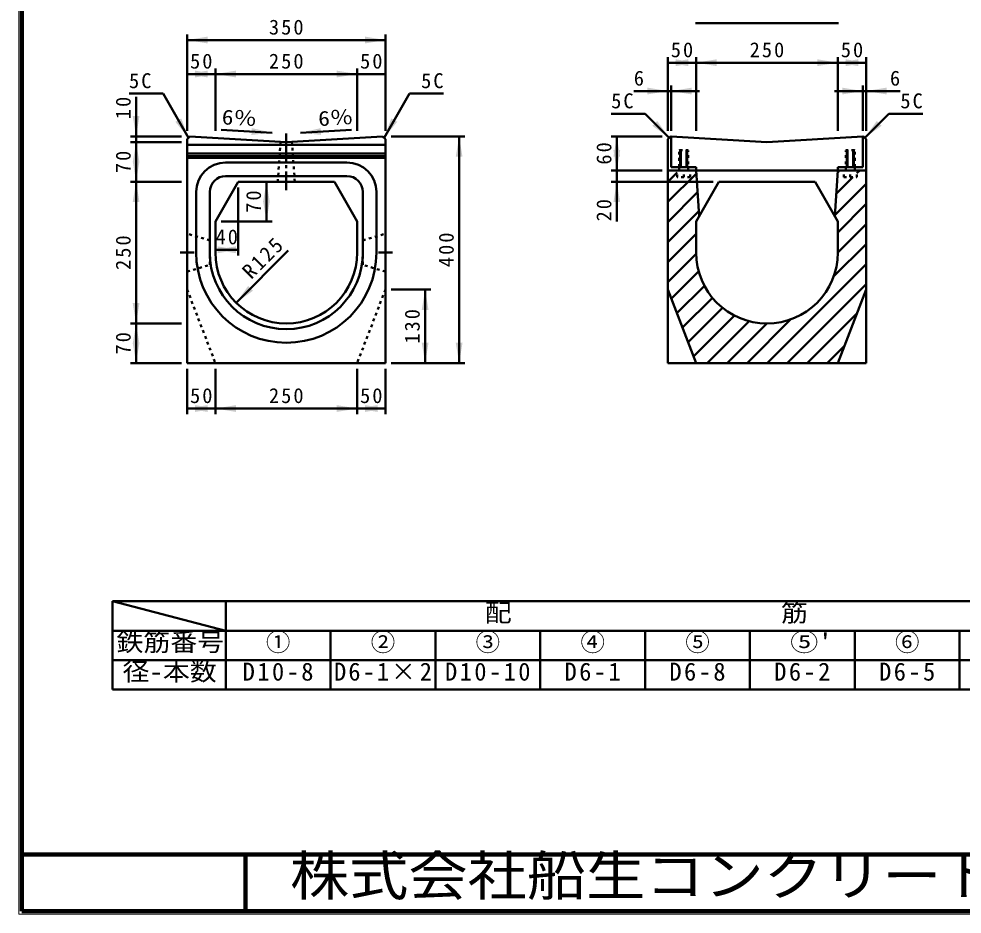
# Model space of a CAD drawing. Units: millimetres, scale not verified. Extents: x 100 to 4105, y 100 to 2870.
# Drawn here: x 100 to 1764, y 100 to 1679 of the extents above; entities that cross this region are included whole.
import ezdxf
from ezdxf.enums import TextEntityAlignment as Align

# ---------------------------------------------------------------- set-up
doc = ezdxf.new("R2010")
doc.units = ezdxf.units.MM
doc.header["$LTSCALE"] = 5
for name, pattern in [('USER1', [2.2, 1, -1.2]), ('USER2', [13.4, 10, -1.2, 1, -1.2]), ('USER3', [6.847826, 4.565218, -2.282608])]:
    doc.linetypes.add(name, pattern=pattern)
doc.layers.add('V-nasSTD', color=7, linetype='Continuous', lineweight=50)
doc.styles.add('ＭＳ ゴシック', font='')
doc.styles.get('ＭＳ ゴシック').set_extended_font_data('MS Gothic')

msp = doc.modelspace()

# ---------------------------------------------------------------- hatches: boundary and pattern name
at = {"layer": 'V-nasSTD'}
for points in [[(432.861, 1647.89), (396.861, 1641.89), (432.861, 1635.89)], [(710.861, 1635.89), (746.861, 1641.89), (710.861, 1647.89)], [(1281.057, 1595.89), (1245.057, 1601.89), (1281.057, 1607.89)], [(1259.057, 1607.89), (1295.057, 1601.89), (1259.057, 1595.89)], [(1331.057, 1595.89), (1295.057, 1601.89), (1331.057, 1607.89)], [(1509.057, 1607.89), (1545.057, 1601.89), (1509.057, 1595.89)], [(1581.057, 1595.89), (1545.057, 1601.89), (1581.057, 1607.89)], [(1559.057, 1607.89), (1595.057, 1601.89), (1559.057, 1595.89)], [(432.861, 1587.89), (396.861, 1581.89), (432.861, 1575.89)], [(410.861, 1575.89), (446.861, 1581.89), (410.861, 1587.89)], [(482.861, 1587.89), (446.861, 1581.89), (482.861, 1575.89)], [(660.861, 1575.89), (696.861, 1581.89), (660.861, 1587.89)], [(1209.057, 1545.89), (1245.057, 1551.89), (1209.057, 1557.89)], [(1287.057, 1545.89), (1251.057, 1551.89), (1287.057, 1557.89)], [(1553.057, 1557.89), (1589.057, 1551.89), (1553.057, 1545.89)], [(1631.057, 1545.89), (1595.057, 1551.89), (1631.057, 1557.89)], [(312.861, 1507.89), (306.861, 1471.89), (300.861, 1507.89)], [(386.557, 1503.567), (399.361, 1469.39), (376.165, 1497.567)], [(757.165, 1503.567), (744.361, 1469.39), (767.557, 1497.567)], [(1226.344, 1499.089), (1247.557, 1469.39), (1217.859, 1490.603)], [(1613.771, 1499.089), (1592.557, 1469.39), (1622.256, 1490.603)], [(511.103, 1486.501), (546.688, 1478.397), (510.398, 1474.521)], [(632.619, 1486.501), (597.033, 1478.397), (633.324, 1474.521)], [(882.861, 1435.89), (876.861, 1471.89), (870.861, 1435.89)], [(1149.057, 1435.89), (1155.057, 1471.89), (1161.057, 1435.89)], [(312.861, 1425.89), (306.861, 1461.89), (300.861, 1425.89)], [(1161.057, 1447.89), (1155.057, 1411.89), (1149.057, 1447.89)], [(300.861, 1427.89), (306.861, 1391.89), (312.861, 1427.89)], [(312.861, 1355.89), (306.861, 1391.89), (300.861, 1355.89)], [(542.861, 1355.89), (536.861, 1391.89), (530.861, 1355.89)], [(1149.057, 1355.89), (1155.057, 1391.89), (1161.057, 1355.89)], [(530.861, 1357.89), (536.861, 1321.89), (542.861, 1357.89)], [(482.861, 1277.89), (446.861, 1271.89), (482.861, 1265.89)], [(450.861, 1265.89), (486.861, 1271.89), (450.861, 1277.89)], [(504.686, 1208.2), (483.472, 1178.502), (513.171, 1199.715)], [(822.861, 1165.89), (816.861, 1201.89), (810.861, 1165.89)], [(300.861, 1177.89), (306.861, 1141.89), (312.861, 1177.89)], [(312.861, 1105.89), (306.861, 1141.89), (300.861, 1105.89)], [(300.861, 1107.89), (306.861, 1071.89), (312.861, 1107.89)], [(810.861, 1107.89), (816.861, 1071.89), (822.861, 1107.89)], [(870.861, 1107.89), (876.861, 1071.89), (882.861, 1107.89)], [(432.861, 997.89), (396.861, 991.89), (432.861, 985.89)], [(410.861, 985.89), (446.861, 991.89), (410.861, 997.89)], [(482.861, 997.89), (446.861, 991.89), (482.861, 985.89)], [(660.861, 985.89), (696.861, 991.89), (660.861, 997.89)], [(732.861, 997.89), (696.861, 991.89), (732.861, 985.89)], [(710.861, 985.89), (746.861, 991.89), (710.861, 997.89)]]:
    msp.add_hatch(color=256, dxfattribs=at).paths.add_polyline_path(points)

# ---------------------------------------------------------------- linework, layer by layer
at = {"layer": 'V-nasSTD', "lineweight": 100}
for p, q in [((105, 2865), (105, 105)), ((105, 205), (4100, 205)), ((500, 205), (500, 105)), ((105, 105), (4100, 105))]:
    msp.add_line(p, q, dxfattribs=at)
at = {"layer": 'V-nasSTD'}
for p, q in [((1293.654, 1671.89), (1546.461, 1671.89)), ((396.861, 1481.89), (396.861, 1651.89)), ((746.861, 1481.89), (746.861, 1651.89)), ((396.861, 1641.89), (746.861, 1641.89)), ((1245.057, 1481.89), (1245.057, 1611.89)), ((1295.057, 1601.89), (1245.057, 1601.89)), ((1295.057, 1481.89), (1295.057, 1611.89)), ((1545.057, 1601.89), (1295.057, 1601.89)), ((1545.057, 1481.89), (1545.057, 1611.89)), ((1595.057, 1601.89), (1545.057, 1601.89)), ((1595.057, 1481.89), (1595.057, 1611.89)), ((396.861, 1581.89), (446.861, 1581.89)), ((446.861, 1481.89), (446.861, 1591.89)), ((446.861, 1581.89), (696.861, 1581.89)), ((696.861, 1481.89), (696.861, 1591.89)), ((696.861, 1581.89), (746.861, 1581.89)), ((1185.057, 1551.89), (1245.057, 1551.89)), ((1245.057, 1551.89), (1251.057, 1551.89)), ((1251.057, 1481.89), (1251.057, 1561.89)), ((1301.057, 1551.89), (1251.057, 1551.89)), ((1539.057, 1551.89), (1589.057, 1551.89)), ((1589.057, 1481.89), (1589.057, 1561.89)), ((1589.057, 1551.89), (1595.057, 1551.89)), ((1655.057, 1551.89), (1595.057, 1551.89)), ((354.361, 1547.332), (294.361, 1547.332)), ((306.861, 1541.89), (306.861, 1471.89)), ((354.361, 1547.332), (399.361, 1469.39)), ((789.361, 1547.332), (744.361, 1469.39)), ((789.361, 1547.332), (849.361, 1547.332)), ((1205.131, 1511.817), (1145.131, 1511.817)), ((1205.131, 1511.817), (1247.557, 1469.39)), ((1634.984, 1511.817), (1592.557, 1469.39)), ((1634.984, 1511.817), (1694.984, 1511.817)), ((546.688, 1478.397), (456.844, 1483.682)), ((597.033, 1478.397), (686.878, 1483.682)), ((386.861, 1471.89), (296.861, 1471.89)), ((306.861, 1461.89), (306.861, 1471.89)), ((401.861, 1471.89), (396.861, 1466.89)), ((396.861, 1466.89), (396.861, 1071.89)), ((401.861, 1471.89), (571.861, 1461.89)), ((571.861, 1461.89), (741.861, 1471.89)), ((741.861, 1471.89), (746.861, 1466.89)), ((746.861, 1071.89), (746.861, 1466.89)), ((756.861, 1471.89), (886.861, 1471.89)), ((876.861, 1071.89), (876.861, 1471.89)), ((1235.057, 1471.89), (1145.057, 1471.89)), ((1155.057, 1411.89), (1155.057, 1471.89)), ((1250.057, 1471.89), (1245.057, 1466.89)), ((1245.057, 1466.89), (1245.057, 1411.89)), ((1251.057, 1471.89), (1250.057, 1471.89)), ((1251.057, 1417.89), (1251.057, 1471.89)), ((1251.057, 1471.89), (1420.057, 1461.89)), ((1589.057, 1471.89), (1420.057, 1461.89)), ((1589.057, 1417.89), (1589.057, 1471.89)), ((1589.057, 1471.89), (1590.057, 1471.89)), ((1590.057, 1471.89), (1595.057, 1466.89)), ((1595.057, 1071.89), (1595.057, 1466.89)), ((1595.057, 1466.89), (1595.057, 1411.89)), ((386.861, 1461.89), (296.861, 1461.89)), ((386.861, 1461.89), (296.861, 1461.89)), ((306.861, 1391.89), (306.861, 1461.89)), ((396.861, 1456.89), (746.861, 1456.89)), ((396.861, 1441.89), (746.861, 1441.89)), ((396.861, 1436.89), (746.861, 1436.89)), ((396.861, 1433.89), (746.861, 1433.89)), ((678.861, 1425.89), (464.861, 1425.89)), ((1251.057, 1417.89), (1295.057, 1417.89)), ((1295.057, 1417.89), (1295.057, 1411.89)), ((1545.057, 1417.89), (1545.057, 1411.89)), ((1589.057, 1417.89), (1545.057, 1417.89)), ((678.861, 1401.89), (464.861, 1401.89)), ((1235.057, 1411.89), (1145.057, 1411.89)), ((1155.057, 1391.89), (1155.057, 1411.89)), ((1245.057, 1411.89), (1245.057, 1071.89)), ((1245.057, 1411.89), (1295.057, 1411.89)), ((1245.057, 1391.561), (1261.557, 1408.061)), ((1245.057, 1356.206), (1295.405, 1406.553)), ((1295.057, 1411.89), (1300.316, 1331.094)), ((1295.057, 1411.89), (1545.057, 1411.89)), ((1545.057, 1411.89), (1539.798, 1331.094)), ((1542.375, 1370.681), (1571.584, 1399.89)), ((1544.837, 1408.498), (1548.229, 1411.89)), ((1595.057, 1411.89), (1545.057, 1411.89)), ((1583.584, 1411.89), (1578.557, 1406.863)), ((386.861, 1391.89), (296.861, 1391.89)), ((306.861, 1141.89), (306.861, 1391.89)), ((486.861, 1391.89), (446.861, 1321.89)), ((656.861, 1391.89), (486.861, 1391.89)), ((486.861, 1381.89), (486.861, 1261.89)), ((536.861, 1321.89), (536.861, 1391.89)), ((656.861, 1391.89), (696.861, 1321.89)), ((1325.057, 1391.89), (1145.057, 1391.89)), ((1155.057, 1321.89), (1155.057, 1391.89)), ((1335.057, 1391.89), (1295.057, 1321.89)), ((1505.057, 1391.89), (1335.057, 1391.89)), ((1505.057, 1391.89), (1545.057, 1321.89)), ((1539.914, 1332.864), (1595.057, 1388.008)), ((412.861, 1266.89), (412.861, 1373.89)), ((436.861, 1266.89), (436.861, 1373.89)), ((706.861, 1266.89), (706.861, 1373.89)), ((730.861, 1266.89), (730.861, 1373.89)), ((1245.057, 1320.851), (1297.565, 1373.359)), ((1545.057, 1302.653), (1595.057, 1352.653)), ((1245.057, 1285.495), (1299.726, 1340.164)), ((446.861, 1321.89), (446.861, 1266.89)), ((456.861, 1321.89), (546.861, 1321.89)), ((696.861, 1321.89), (696.861, 1266.89)), ((1295.057, 1321.89), (1295.057, 1266.89)), ((1545.057, 1321.89), (1545.057, 1266.89)), ((1545.057, 1267.297), (1595.057, 1317.297)), ((1245.057, 1250.14), (1295.057, 1300.14)), ((1537.67, 1224.554), (1595.057, 1281.942)), ((446.861, 1271.89), (486.861, 1271.89)), ((483.472, 1178.502), (575.396, 1270.426)), ((1245.057, 1214.785), (1295.075, 1264.802)), ((1251.297, 1185.668), (1299.498, 1233.87)), ((1420.361, 1071.89), (1595.057, 1246.587)), ((756.861, 1201.89), (826.861, 1201.89)), ((816.861, 1071.89), (816.861, 1201.89)), ((1245.057, 1201.89), (1295.057, 1071.89)), ((1261.117, 1160.134), (1309.516, 1208.533)), ((1455.716, 1071.89), (1595.057, 1211.231)), ((1595.057, 1201.89), (1545.057, 1071.89)), ((1270.938, 1134.6), (1323.656, 1187.318)), ((1280.759, 1109.065), (1341.419, 1169.725)), ((1290.58, 1083.531), (1362.816, 1155.767)), ((1385.006, 1071.89), (1462.393, 1149.278)), ((1491.072, 1071.89), (1578.799, 1159.617)), ((386.861, 1141.89), (296.861, 1141.89)), ((306.861, 1071.89), (306.861, 1141.89)), ((1314.295, 1071.89), (1388.376, 1145.972)), ((1349.65, 1071.89), (1419.651, 1141.891)), ((1526.427, 1071.89), (1556.701, 1102.165)), ((386.861, 1071.89), (296.861, 1071.89)), ((396.861, 1071.89), (746.861, 1071.89)), ((756.861, 1071.89), (886.861, 1071.89)), ((1245.057, 1071.89), (1595.057, 1071.89)), ((396.861, 1061.89), (396.861, 981.89)), ((446.861, 1061.89), (446.861, 981.89)), ((696.861, 1061.89), (696.861, 981.89)), ((746.861, 1061.89), (746.861, 981.89)), ((396.861, 991.89), (446.861, 991.89)), ((446.861, 991.89), (696.861, 991.89)), ((696.861, 991.89), (746.861, 991.89)), ((265, 652), (265, 600)), ((465, 652), (265, 652)), ((265, 652), (465, 600)), ((465, 600), (465, 652)), ((650, 652), (465, 652)), ((835, 652), (650, 652)), ((1020, 652), (835, 652)), ((1205, 652), (1020, 652)), ((1390, 652), (1205, 652)), ((1575, 652), (1390, 652)), ((1760, 652), (1575, 652)), ((1945, 652), (1760, 652)), ((265, 600), (430, 600)), ((265, 600), (265, 548)), ((465, 600), (265, 600)), ((465, 600), (650, 600)), ((465, 548), (465, 600)), ((465, 600), (465, 548)), ((650, 600), (835, 600)), ((650, 548), (650, 600)), ((650, 600), (650, 548)), ((835, 600), (1020, 600)), ((835, 548), (835, 600)), ((835, 600), (835, 548)), ((1020, 600), (1205, 600)), ((1020, 548), (1020, 600)), ((1020, 600), (1020, 548)), ((1390, 600), (1205, 600)), ((1205, 548), (1205, 600)), ((1390, 548), (1390, 600)), ((1390, 600), (1575, 600)), ((1390, 548), (1390, 600)), ((1390, 600), (1390, 548)), ((1575, 548), (1575, 600)), ((1575, 548), (1575, 600)), ((1575, 600), (1760, 600)), ((1575, 548), (1575, 600)), ((1575, 600), (1575, 548)), ((1760, 548), (1760, 600)), ((1760, 600), (1945, 600)), ((1760, 548), (1760, 600)), ((1760, 600), (1760, 548)), ((265, 548), (265, 496)), ((465, 548), (265, 548)), ((465, 548), (650, 548)), ((465, 496), (465, 548)), ((465, 548), (465, 496)), ((650, 548), (835, 548)), ((650, 496), (650, 548)), ((650, 548), (650, 496)), ((835, 548), (1020, 548)), ((835, 496), (835, 548)), ((835, 548), (835, 496)), ((1020, 548), (1205, 548)), ((1020, 496), (1020, 548)), ((1020, 548), (1020, 496)), ((1205, 548), (1390, 548)), ((1205, 496), (1205, 548)), ((1390, 496), (1390, 548)), ((1390, 548), (1575, 548)), ((1390, 496), (1390, 548)), ((1390, 548), (1390, 496)), ((1575, 496), (1575, 548)), ((1575, 496), (1575, 548)), ((1575, 548), (1760, 548)), ((1575, 496), (1575, 548)), ((1575, 548), (1575, 496)), ((1760, 496), (1760, 548)), ((1760, 548), (1945, 548)), ((1760, 496), (1760, 548)), ((1760, 548), (1760, 496)), ((265, 496), (465, 496)), ((465, 496), (650, 496)), ((650, 496), (835, 496)), ((835, 496), (1020, 496)), ((1020, 496), (1205, 496)), ((1205, 496), (1390, 496)), ((1390, 496), (1575, 496)), ((1575, 496), (1760, 496)), ((1760, 496), (1945, 496))]:
    msp.add_line(p, q, dxfattribs=at)
at = {"layer": 'V-nasSTD', "linetype": 'USER2'}
for p, q in [((571.861, 1476.89), (571.861, 1376.89)), ((409.361, 1266.89), (384.361, 1266.89)), ((734.361, 1266.89), (759.361, 1266.89))]:
    msp.add_line(p, q, dxfattribs=at)
at = {"layer": 'V-nasSTD', "linetype": 'USER1'}
for p, q in [((561.896, 1462.473), (556.861, 1391.89)), ((586.861, 1391.89), (581.896, 1462.478)), ((1266.057, 1447.89), (1265.057, 1446.89)), ((1265.057, 1417.89), (1265.057, 1446.89)), ((1265.057, 1446.17), (1281.057, 1445.611)), ((1265.057, 1444.17), (1281.057, 1443.611)), ((1265.057, 1442.17), (1281.057, 1441.611)), ((1265.057, 1440.17), (1281.057, 1439.611)), ((1265.057, 1438.17), (1281.057, 1437.611)), ((1265.057, 1436.17), (1281.057, 1435.611)), ((1265.057, 1434.17), (1281.057, 1433.611)), ((1265.057, 1432.17), (1281.057, 1431.611)), ((1266.057, 1447.89), (1280.057, 1447.89)), ((1280.057, 1447.89), (1281.057, 1446.89)), ((1281.057, 1411.89), (1281.057, 1446.89)), ((1560.057, 1447.89), (1559.057, 1446.89)), ((1559.057, 1411.89), (1559.057, 1446.89)), ((1575.057, 1446.17), (1559.057, 1445.611)), ((1575.057, 1444.17), (1559.057, 1443.611)), ((1575.057, 1442.17), (1559.057, 1441.611)), ((1575.057, 1440.17), (1559.057, 1439.611)), ((1575.057, 1438.17), (1559.057, 1437.611)), ((1575.057, 1436.17), (1559.057, 1435.611)), ((1575.057, 1434.17), (1559.057, 1433.611)), ((1575.057, 1432.17), (1559.057, 1431.611)), ((1574.057, 1447.89), (1560.057, 1447.89)), ((1574.057, 1447.89), (1575.057, 1446.89)), ((1575.057, 1417.89), (1575.057, 1446.89)), ((1265.057, 1430.17), (1281.057, 1429.611)), ((1265.057, 1428.17), (1281.057, 1427.611)), ((1265.057, 1426.17), (1281.057, 1425.611)), ((1265.057, 1424.17), (1281.057, 1423.611)), ((1265.057, 1422.17), (1281.057, 1421.611)), ((1281.057, 1421.89), (1265.057, 1421.89)), ((1265.057, 1417.89), (1265.057, 1411.89)), ((1281.057, 1417.89), (1281.057, 1411.89)), ((1575.057, 1430.17), (1559.057, 1429.611)), ((1575.057, 1428.17), (1559.057, 1427.611)), ((1575.057, 1426.17), (1559.057, 1425.611)), ((1575.057, 1424.17), (1559.057, 1423.611)), ((1575.057, 1422.17), (1559.057, 1421.611)), ((1559.057, 1421.89), (1575.057, 1421.89)), ((1559.057, 1417.89), (1559.057, 1411.89)), ((1575.057, 1417.89), (1575.057, 1411.89)), ((1261.557, 1399.89), (1261.557, 1411.89)), ((1261.557, 1411.89), (1284.557, 1411.89)), ((1284.557, 1399.89), (1261.557, 1399.89)), ((1273.057, 1399.89), (1273.057, 1411.89)), ((1284.557, 1399.89), (1284.557, 1411.89)), ((1555.557, 1399.89), (1555.557, 1411.89)), ((1578.557, 1411.89), (1555.557, 1411.89)), ((1555.557, 1399.89), (1578.557, 1399.89)), ((1567.057, 1399.89), (1567.057, 1411.89)), ((1578.557, 1399.89), (1578.557, 1411.89)), ((436.861, 1288.39), (396.861, 1300.39)), ((706.861, 1288.39), (746.861, 1300.39)), ((436.861, 1245.39), (436.861, 1288.39)), ((706.861, 1245.39), (706.861, 1288.39)), ((396.861, 1233.39), (436.861, 1245.39)), ((746.861, 1233.39), (706.861, 1245.39)), ((396.861, 1201.89), (446.861, 1071.89)), ((746.861, 1201.89), (696.861, 1071.89))]:
    msp.add_line(p, q, dxfattribs=at)
at = {"layer": 'V-nasSTD', "linetype": 'USER3'}
for p, q in [((396.861, 1300.39), (396.861, 1233.39)), ((746.861, 1300.39), (746.861, 1233.39))]:
    msp.add_line(p, q, dxfattribs=at)
at = {"layer": 'V-nasSTD', "lineweight": 13}
msp.add_lwpolyline([(100, 100), (100, 2870), (4105, 2870), (4105, 100)], close=True, dxfattribs=at)
at = {"layer": 'V-nasSTD'}
for centre, radius, start, end in [((464.861, 1373.89), 52, 90, 180), ((678.861, 1373.89), 52, 0, 90), ((464.861, 1373.89), 28, 90, 180), ((678.861, 1373.89), 28, 0, 90), ((571.861, 1266.89), 159, 180, 0), ((571.861, 1266.89), 135, 180, 0), ((571.861, 1266.89), 125, 180, 0), ((1420.057, 1266.89), 125, 180, 0)]:
    msp.add_arc(centre, radius, start, end, dxfattribs=at)

# ---------------------------------------------------------------- texts
at = {"layer": 'V-nasSTD', "style": 'ＭＳ ゴシック'}
for s, height, p in [('6', 26.39, (1185.057, 1587.89)), ('6', 26.39, (1637.057, 1587.89)), ('①', 31.67, (535.9, 595.6)), ('②', 31.67, (720.9, 595.6)), ('③', 31.67, (905.9, 595.6)), ('④', 31.67, (1090.9, 595.6)), ('⑤', 31.67, (1275.9, 595.6)), ('⑥', 31.67, (1645.9, 595.6))]:
    msp.add_text(s, height=height, dxfattribs=at).set_placement(p, align=Align.TOP_LEFT)
at = {"layer": 'V-nasSTD', "style": 'ＭＳ ゴシック', "width": 1.15}
for rotation, p in [(356.634, (458.958, 1519.62)), (3.366, (627.263, 1516.237))]:
    msp.add_text('6％', height=26.39, rotation=rotation, dxfattribs=at).set_placement(p, align=Align.TOP_LEFT)
at = {"layer": 'V-nasSTD', "style": 'ＭＳ ゴシック'}
for s, height, width, p in [('配\u3000\u3000\u3000\u3000\u3000\u3000\u3000\u3000\u3000\u3000筋', 31.67, 1.1, (922.04, 647.6)), ('鉄筋番号', 31.67, 1.1, (272.12, 595.6)), ("⑤'", 31.67, 1.15, (1460.9, 595.6)), ('径-本数', 31.67, 1.1, (282.92, 543.6)), ('株式会社船生コンクリート工業', 69.65, 1.1, (578.279, 202.55))]:
    msp.add_text(s, height=height, dxfattribs=dict(at, width=width)).set_placement(p, align=Align.TOP_LEFT)
at = {"layer": 'V-nasSTD', "attachment_point": 1, "style": 'ＭＳ ゴシック'}
for s, insert, char_height in [('\\T1.2;350', (541.261, 1677.89), 26.39), ('\\T1.2;50', (1250.257, 1637.89), 26.39), ('\\T1.2;250', (1389.457, 1637.89), 26.39), ('\\T1.2;50', (1550.257, 1637.89), 26.39), ('\\T1.2;50', (402.061, 1617.89), 26.39), ('\\T1.2;250', (541.261, 1617.89), 26.39), ('\\T1.2;50', (702.061, 1617.89), 26.39), ('\\T1.2;5C', (294.361, 1583.332), 26.39), ('\\T1.2;5C', (809.761, 1583.332), 26.39), ('\\T1.2;5C', (1145.131, 1547.817), 26.39), ('\\T1.2;5C', (1655.384, 1547.817), 26.39), ('\\T1.2;40', (447.061, 1307.89), 26.39), ('\\T1.2;50', (402.061, 1027.89), 26.39), ('\\T1.2;250', (541.261, 1027.89), 26.39), ('\\T1.2;50', (702.061, 1027.89), 26.39), ('\\T1.2;D10-8', (494.86, 543.6), 31.67), ('\\T1.17;D6-1×2', (656.1, 543.6), 31.67), ('\\T1.2;D10-10', (851.9, 543.6), 31.67), ('\\T1.2;D6-1', (1062.82, 543.6), 31.67), ('\\T1.2;D6-8', (1247.82, 543.6), 31.67), ('\\T1.2;D6-2', (1432.82, 543.6), 31.67), ('\\T1.2;D6-5', (1617.82, 543.6), 31.67)]:
    msp.add_mtext(s, dxfattribs=dict(at, insert=insert, char_height=char_height))
at = {"layer": 'V-nasSTD', "char_height": 26.39, "attachment_point": 1, "style": 'ＭＳ ゴシック'}
for s, insert, rotation in [('\\T1.2;10', (270.861, 1502.29), 90), ('\\T1.2;60', (1119.057, 1422.09), 90), ('\\T1.2;70', (270.861, 1407.09), 90), ('\\T1.2;70', (500.861, 1337.09), 90), ('\\T1.2;20', (1119.057, 1321.89), 90), ('\\T1.2;400', (840.861, 1241.29), 90), ('\\T1.2;250', (270.861, 1236.29), 90), ('\\T1.2;R125', (491.392, 1237.333), 45), ('\\T1.2;130', (780.861, 1106.29), 90), ('\\T1.2;70', (270.861, 1087.09), 90)]:
    msp.add_mtext(s, dxfattribs=dict(at, insert=insert, rotation=rotation))

doc.saveas('drawing.dxf')
